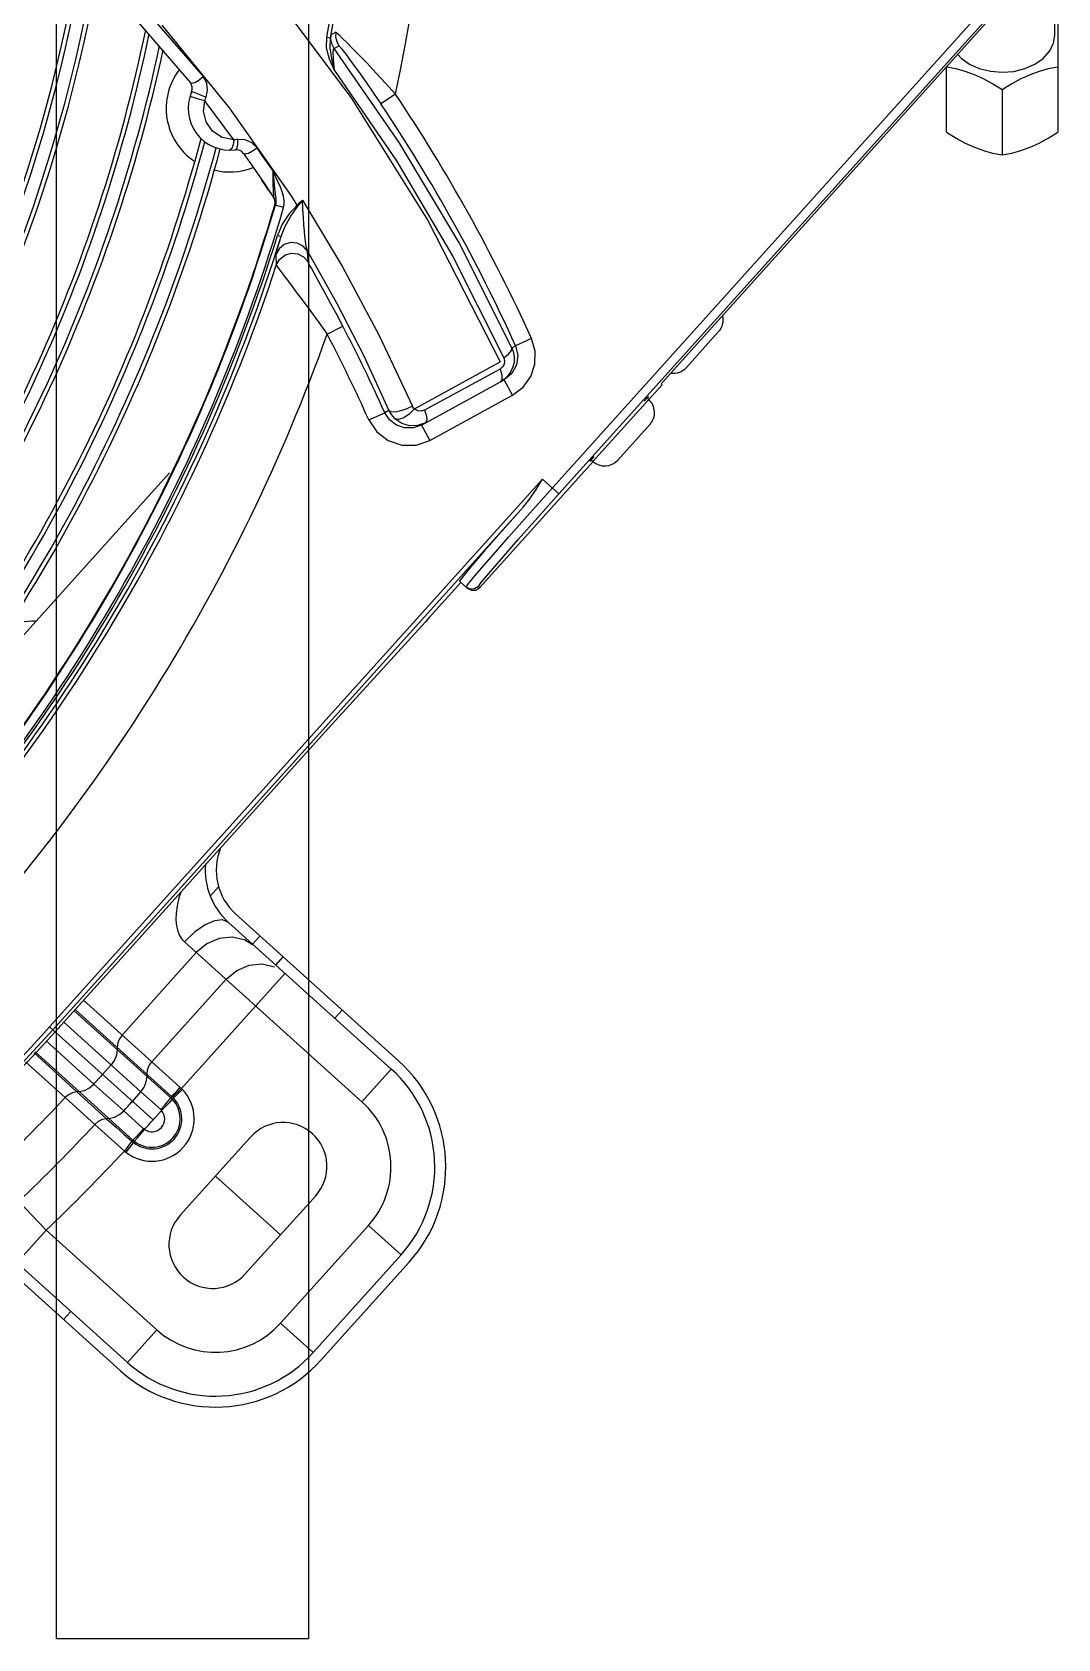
# Model space of a CAD drawing. Header units: metres. Extents: x -367 to 374, y -238 to 224.
# Drawn here: x 351.8182 to 351.9353, y 176.4945 to 176.6777 of the extents above; entities that cross this region are included whole.
import ezdxf
from ezdxf.enums import TextEntityAlignment as Align

# ---------------------------------------------------------------- set-up
doc = ezdxf.new("R2010")
doc.units = ezdxf.units.M
for name, color, linetype in [('ELE-ALIMENTADORES', 160, 'Continuous'), ('LA_BAU_BASES GERAIS_R00$0$ARQ-XREF-ATT', 8, 'Continuous'), ('LA_BAU_BASES GERAIS_R00$0$BASE', 253, 'Continuous'), ('LA_BAU_BASES GERAIS_R00$0$dutos', 31, 'Continuous')]:
    doc.layers.add(name, color=color, linetype=linetype)
doc.styles.add('LA_BAU_BASES GERAIS_R00$0$R60-125-RS', font='romans.shx', dxfattribs={"height": 0.19})
doc.styles.add('LA_BAU_BASES GERAIS_R00$0$R80-100-RS', font='romans.shx', dxfattribs={"height": 0.203})

# ---------------------------------------------------------------- blocks, each defined once
blk = doc.blocks.new('LA_BAU_BASES GERAIS_R00$0$A$C2E3D5B4E')
at = {"layer": 'LA_BAU_BASES GERAIS_R00$0$dutos', "color": 251}
for p, q in [((-14.92897162105419, -1.455469513867399), (-14.92897162105419, -0.8957732504447335)), ((-14.90022456860606, -0.8957732504447335), (-14.90022456860606, -1.455469513867399)), ((-14.8724027134831, -1.324226520787931), (-14.82154833855338, -1.267747015560133)), ((-14.92142150292057, -1.26911033618461), (-14.91370987476967, -1.278024738081228)), ((-14.92014910013222, -1.268200362696632), (-14.91224287336172, -1.277320389763815)), ((-14.82080532126156, -1.268416072773732), (-14.8716603135349, -1.324896263630478)), ((-14.82059365534133, -1.268606657622229), (-14.85998651333875, -1.312356858709506)), ((-14.81509224017964, -1.272585399597745), (-14.81509224017964, -1.268529050368386)), ((-14.91695778853955, -1.271442152955103), (-14.90926951942447, -1.280866249643339)), ((-14.81474223723217, -1.271053670225854), (-14.81474223723217, -1.283663150901418)), ((-14.89814325802581, -1.272838719046092), (-14.89772820300959, -1.272916962038551)), ((-14.89711513571046, -1.272252963053404), (-14.89764463738811, -1.272570094096125)), ((-14.89728921652431, -1.274122513294685), (-14.8967586865565, -1.273803732052045)), ((-14.88987534422768, -1.284821132427794), (-14.89728774220748, -1.274124486435255)), ((-14.89726435942157, -1.276620091683697), (-14.89782742843045, -1.275321427466849)), ((-14.89726219010754, -1.27662117447079), (-14.89755814598311, -1.275303486033124)), ((-14.82744234417942, -1.283663150901418), (-14.82744234417942, -1.276212897155972)), ((-14.82109229070602, -1.278830865649695), (-14.82109229070602, -1.286255549376335)), ((-14.91363143877788, -1.279643757634119), (-14.91377607510685, -1.279608826630181)), ((-14.91247785599489, -1.279432280529079), (-14.9119220593966, -1.279680651696879)), ((-14.89030779449513, -1.279325861392579), (-14.89196753617171, -1.280439430085323)), ((-14.90926951942447, -1.280866249643339), (-14.90205847790094, -1.291163456023867)), ((-14.90900743734392, -1.285543960450639), (-14.90923158259648, -1.285700344809527)), ((-14.90764904001435, -1.286073831081637), (-14.90647010955081, -1.287764795428927)), ((-14.90647010955081, -1.287764795428927), (-14.90530607121354, -1.28947877626041)), ((-14.90529501748824, -1.28949548866575), (-14.90554796754896, -1.289118863845658)), ((-14.90530607121354, -1.28947877626041), (-14.9041572973274, -1.291215636471577)), ((-14.90478458103917, -1.290261512172663), (-14.90529501748824, -1.28949548866575)), ((-14.90478466447485, -1.290261567238019), (-14.90420067808464, -1.291149206056332)), ((-14.90407977556333, -1.291409720755553), (-14.90420067684499, -1.291149205245972)), ((-14.90418443273029, -1.291137244398385), (-14.90415726444417, -1.29121561720666)), ((-14.90403652421446, -1.29147607805379), (-14.90415732938754, -1.291215588040075)), ((-14.9040783876444, -1.291977977233444), (-14.90403533945801, -1.29204423512391)), ((-14.90307060331907, -1.292244587460743), (-14.90400807204105, -1.291969383580806)), ((-14.90396330142539, -1.291747856311929), (-14.9040076595943, -1.291967944636497)), ((-14.8866285742738, -1.293717666883538), (-14.87835455272852, -1.309859926688375)), ((-14.90377103056335, -1.295442322710812), (-14.90336774826073, -1.29556782658409)), ((-14.90376651556562, -1.296901589916786), (-14.90336775287005, -1.295567841398849)), ((-14.90396603421414, -1.297619748516524), (-14.90390708886707, -1.298831032881651)), ((-14.90028358980271, -1.298444301218922), (-14.90034490937933, -1.297211707048234)), ((-14.88376034835892, -1.297847481742508), (-14.87794689730708, -1.309377194133674)), ((-14.89809768825944, -1.306705813552696), (-14.89632670290075, -1.305777168312204)), ((-14.89217067830032, -1.306846989864141), (-14.8883800939816, -1.314893247080988)), ((-14.8770273157993, -1.308245758577584), (-14.87660833914651, -1.308016405966271)), ((-14.87660833914651, -1.308016405966271), (-14.87634294765121, -1.309104029796515)), ((-14.87478795237575, -1.307187818040518), (-14.8766080538453, -1.308016276511523)), ((-14.85712138513372, -1.310494372444452), (-14.85344114635564, -1.306407053201553)), ((-14.89393320274121, -1.30917067571653), (-14.89105298974209, -1.31538633372719)), ((-14.88815612993403, -1.31521357610535), (-14.87835455272852, -1.309859926688375)), ((-14.87894165436592, -1.310981081468242), (-14.88699203685383, -1.31537087928308)), ((-14.87837966888446, -1.310674595246098), (-14.87894165436592, -1.310981081468242)), ((-14.87785226983397, -1.31180528194335), (-14.8783199790073, -1.312120929717537)), ((-14.87703617044372, -1.311181693497645), (-14.87790195199614, -1.31189265009715)), ((-14.88735940558217, -1.317057253978135), (-14.87790198786251, -1.311892669682209)), ((-14.88640040153768, -1.318812354788577), (-14.87694354153109, -1.313648075054232)), ((-14.87816008220807, -1.311844565146828), (-14.87832001312563, -1.312120947839219)), ((-14.87694338250321, -1.313647988210221), (-14.8779019519593, -1.311892650076231)), ((-14.85987365910933, -1.312458473112827), (-14.86140249687423, -1.314156419467224)), ((-14.85987365910933, -1.312458473112827), (-14.85998651333875, -1.312356858709506)), ((-14.89105305139174, -1.315386382446093), (-14.89153648204137, -1.31564957764175)), ((-14.86777741201831, -1.321200038670838), (-14.86142061772853, -1.314140103376019)), ((-14.86194156246938, -1.314315091050673), (-14.86156838116403, -1.313921789176391)), ((-14.86161201137247, -1.313967771766045), (-14.86142061772853, -1.314140103376019)), ((-14.86156838116403, -1.313921789176391), (-14.86142861515827, -1.313791522052895)), ((-14.89336193327745, -1.316466019665938), (-14.89153648756837, -1.315649580097386)), ((-14.89099075875265, -1.316471935525158), (-14.89153648204137, -1.31564957764175)), ((-14.88735940553624, -1.317057254127292), (-14.88829233290653, -1.317381492348147)), ((-14.88735914533254, -1.317057111857764), (-14.88640057587463, -1.318812449993572)), ((-14.86127261745287, -1.316964710691252), (-14.86495280796044, -1.321051976323076)), ((-14.88829233290653, -1.317381492348147), (-14.88927729618854, -1.317385842160263)), ((-14.86800503089853, -1.321070412659253), (-14.86765289657615, -1.320658170274953)), ((-14.9161062980379, -1.322523461207027), (-14.94659126597662, -1.356380448110656)), ((-14.86775928940915, -1.321216352810268), (-14.88070306281861, -1.335591869549432)), ((-14.86811997757468, -1.321223032882415), (-14.86800503089853, -1.321070412659253)), ((-14.86798021156892, -1.321092765756191), (-14.86811997757468, -1.321223032882415)), ((-14.86794166690561, -1.321052142906126), (-14.86798021156892, -1.321092765756191)), ((-14.86796866233408, -1.321027836112705), (-14.86777741201831, -1.321200038670838)), ((-14.92976477046159, -1.385678876065583), (-14.87352386938301, -1.323217027482031)), ((-14.87352386938301, -1.323217027482031), (-14.87165967555984, -1.324895555091359)), ((-14.87570015082838, -1.32638116365132), (-14.92939325151156, -1.38601339323094)), ((-14.88645664870683, -1.338992895771923), (-14.88285850122884, -1.334996748151468)), ((-14.88211546334696, -1.335665782463991), (-14.88300119048336, -1.33486827016867)), ((-14.88270570385339, -1.334438217970899), (-14.8830011864884, -1.334868273763902)), ((-14.88225815286887, -1.335537304241996), (-14.88196322156, -1.335115236437275)), ((-14.88180708471509, -1.33577005790147), (-14.88225815260193, -1.335537304481193)), ((-14.88084597074567, -1.335463194673764), (-14.88070306281861, -1.335591869549432)), ((-14.88211546334696, -1.335665782463991), (-14.88165237962085, -1.335901181437009)), ((-14.88645664870683, -1.338992895771923), (-14.88690471249674, -1.339487546668067)), ((-14.88690471249674, -1.339487546668067), (-14.89795400151388, -1.351608455610119)), ((-14.92914018918464, -1.386241251573381), (-14.8984020653038, -1.352103106508991)), ((-14.8984020653038, -1.352103106508991), (-14.89795400151388, -1.351608455610119)), ((-14.9114414382434, -1.370791642916345), (-14.91048697816768, -1.369731607609253)), ((-14.90936494650123, -1.373769968683234), (-14.89078616943289, -1.390498374693095)), ((-14.88994974915522, -1.389569435816782), (-14.90852852538137, -1.372841030565439)), ((-14.90663984096818, -1.37631176531039), (-14.90752201988334, -1.375758649803799)), ((-14.90576811449591, -1.375326515688073), (-14.9066045347995, -1.376255454543468)), ((-14.91303091865211, -1.377197332823641), (-14.9215099775106, -1.386614281706613)), ((-14.89413185062313, -1.3942141301265), (-14.91437972031918, -1.375982866363927)), ((-14.90396838292054, -1.378629056355464), (-14.90313196261968, -1.377700117500979)), ((-14.90291442023727, -1.379578048617702), (-14.914740672486, -1.392712432369706)), ((-14.91810677836293, -1.389678535981773), (-14.9096277195049, -1.380261587097891)), ((-14.92590966626631, -1.382653392391774), (-14.91810677836293, -1.389678535981773)), ((-14.92697782007599, -1.383839697380324), (-14.91593284880264, -1.393783527459789)), ((-14.91581642903702, -1.39364334865121), (-14.92685591308555, -1.383704305949038)), ((-14.89639672647991, -1.383764551361025), (-14.89723314678076, -1.384693490214602)), ((-14.92976477046159, -1.385678876065583), (-14.91796998566315, -1.396298947999355)), ((-14.91934744627088, -1.393088137996244), (-14.92816062859993, -1.385153339327815)), ((-14.92667729884579, -1.393090206657405), (-14.93153007084356, -1.388661107038104)), ((-14.93141270195247, -1.388542266109368), (-14.92639920188958, -1.39306326272407)), ((-14.92471997519397, -1.392204072913671), (-14.93016755217423, -1.387281499710014)), ((-14.922061688138, -1.38802045321944), (-14.92206088940111, -1.388266151757932)), ((-14.9325383975779, -1.38968208016621), (-14.92800677156902, -1.393754490083381)), ((-14.92275064541582, -1.390023883721994), (-14.9237305174579, -1.391112141874771)), ((-14.91810657632686, -1.389678311596697), (-14.91489519959759, -1.392569961317975)), ((-14.89413185062313, -1.3942141301265), (-14.89078616941697, -1.390498374706738)), ((-14.92131666765817, -1.395268213611132), (-14.92471998661358, -1.39220408619866)), ((-14.91865768991784, -1.391330406335953), (-14.91865848865518, -1.391084707797461)), ((-14.92460294809734, -1.396819468252659), (-14.9280068020762, -1.39375453364363)), ((-14.92639917143515, -1.393063114600125), (-14.92667697062188, -1.393090049508544)), ((-14.92327323991685, -1.396154425493194), (-14.92667697062188, -1.393090049508544)), ((-14.9229957436678, -1.396127519921436), (-14.92639917143515, -1.393063114600125)), ((-14.92032731831296, -1.394176396149021), (-14.91934744627088, -1.393088137996244)), ((-14.91709317448749, -1.395117615342031), (-14.91934724540533, -1.393087914915384)), ((-14.91593284880264, -1.393783527459789), (-14.91581642903702, -1.39364334865121)), ((-14.91581671656968, -1.393643668193079), (-14.91573581218518, -1.393718174302819)), ((-14.91462349941366, -1.392831488403033), (-14.91577359219309, -1.393938385986701)), ((-14.91573581248213, -1.393718174286448), (-14.91474067233412, -1.392712432518863)), ((-14.91573581218518, -1.393718174302819), (-14.91564225661114, -1.393812122736279)), ((-14.91489519959759, -1.392569961317975), (-14.914740672486, -1.392712432369706)), ((-14.914624005517, -1.392830793758264), (-14.914740672486, -1.392712432369706)), ((-14.91904813036626, -1.397299208780794), (-14.92131661383792, -1.395268282927361)), ((-14.91699786752451, -1.395219339906077), (-14.91796998131622, -1.396298962417575)), ((-14.92123671764193, -1.399854564043096), (-14.92460296508079, -1.396819524895079)), ((-14.9229957436678, -1.396127519921436), (-14.92327323991685, -1.396154425493194)), ((-14.92025964951426, -1.398587802597547), (-14.92299570526438, -1.39612716770597)), ((-14.92010124338776, -1.39871972474856), (-14.92108768698517, -1.399974660670239)), ((-14.91989959763077, -1.398214460956012), (-14.92038715630679, -1.398719189791962)), ((-14.90684318721014, -1.398243697957412), (-14.91487282210437, -1.407161510962112)), ((-14.92123669186776, -1.3998545365327), (-14.92108163009107, -1.399979119669013)), ((-14.90342649382137, -1.409393966872528), (-14.91085800465726, -1.402702604460217)), ((-14.90744131126985, -1.413852873374424), (-14.89941167637335, -1.404935060369723)), ((-14.94181062961752, -1.406791782223706), (-14.92173372058187, -1.424869112316344)), ((-14.92089730028283, -1.42394017345822), (-14.94097422460936, -1.405862829596742)), ((-14.93329177833357, -1.405608076189935), (-14.93015379626877, -1.408877366528657)), ((-14.93015379636063, -1.408877366645982), (-14.93349947756678, -1.412593122063015)), ((-14.9301537963629, -1.408877366644163), (-14.91755161906303, -1.420224418052101)), ((-14.90342874581665, -1.419484269627617), (-14.89339170219819, -1.408337003372878)), ((-14.88967594678115, -1.411682684579034), (-14.89339170219819, -1.408337003372878)), ((-14.88967594678343, -1.411682684581763), (-14.89971299039007, -1.422829950823768)), ((-14.88874700692213, -1.412519103764396), (-14.89878405455602, -1.423666374481115)), ((-14.92734427763526, -1.418135288976998), (-14.92818069793657, -1.419064227831484)), ((-14.90342874581665, -1.419484269627617), (-14.89971299039917, -1.422829950833773)), ((-14.92089730026919, -1.423940173469134), (-14.91755161906303, -1.420224418052101)), ((-14.90022456860606, -1.455469513867399), (-14.92897162105419, -1.455469513867399))]:
    blk.add_line(p, q, dxfattribs=at)
for points in [[(-14.9043015955076, -1.267822088530636), (-14.89536036668005, -1.279756234470995), (-14.8866285742738, -1.293717666883538)], [(-14.89782742843045, -1.275321427466849), (-14.89816672352708, -1.274076450686778), (-14.89814565825691, -1.272838126639442)], [(-14.89755814598311, -1.275303486033124), (-14.89776268723472, -1.2740372314517), (-14.89772820389499, -1.272916964603326)], [(-14.89772820203689, -1.272916956879897), (-14.89768770119599, -1.272731574796751), (-14.89765969325981, -1.272614636758306), (-14.89764465433473, -1.272570090929264)], [(-14.89728921652431, -1.274122513294685), (-14.89754766159103, -1.27364845144956), (-14.89767028173219, -1.273118403339765), (-14.89764463738811, -1.272570094096125)], [(-14.89711513571046, -1.272252963053404), (-14.89714096230591, -1.272792697762895), (-14.89702007981077, -1.273322816444022), (-14.8967586865565, -1.273803732052045)], [(-14.89711515449699, -1.272252959598234), (-14.89699813492098, -1.272348996097833), (-14.89675441603913, -1.272575196505102), (-14.89637986917569, -1.272934386235363), (-14.89587387249549, -1.273433232022114)], [(-14.82616818571978, -1.274797800826207), (-14.82578284953661, -1.275231071341921), (-14.82484384230429, -1.275896466343227), (-14.8237120766612, -1.276402279656111), (-14.82244392017992, -1.276719011165085), (-14.82110766153528, -1.27682804847035), (-14.81977200169376, -1.276724071808246), (-14.81850402063947, -1.276413013538047), (-14.81736716061232, -1.275911345929387), (-14.81641809393477, -1.275245508262458), (-14.81569489300045, -1.274438589868339), (-14.81524481455199, -1.273536085102648), (-14.81509224017964, -1.272585399597745)], [(-14.89726219182785, -1.276621159373178), (-14.89730789956548, -1.276162202551575), (-14.89734512785844, -1.275743683471489), (-14.89737398672833, -1.275364658217484), (-14.89739411404344, -1.275028394815024), (-14.89740512035405, -1.274738325467013), (-14.89740659546442, -1.274496675293165), (-14.89739811048594, -1.274309335215264), (-14.89738022233814, -1.274182814569656), (-14.89735456986818, -1.274115193538535), (-14.89732313681452, -1.274098906958613), (-14.89728781758367, -1.274124542060861)], [(-14.89675867354072, -1.273803722452328), (-14.89668167404898, -1.273886598902834), (-14.89652514834916, -1.274077347393074), (-14.89628284873061, -1.274385884386618), (-14.89594968519805, -1.274821397481617)], [(-14.89594968519805, -1.274821397481617), (-14.89552094117744, -1.275393288483144), (-14.89498733981191, -1.276118393426884), (-14.89434783157731, -1.277003857707939), (-14.89361446786006, -1.278039490400886), (-14.89281150467377, -1.279197326517249), (-14.89196838344105, -1.280439994877895)], [(-14.89587387249549, -1.273433232022114), (-14.89523421421472, -1.274075633706786), (-14.89445930684406, -1.274867552857984), (-14.89355551213748, -1.275808728483469), (-14.89254022800606, -1.276885274680069), (-14.89144547512797, -1.278069885584671), (-14.89030779185487, -1.279325865380713)], [(-14.89726435942157, -1.276620091683697), (-14.89021302281117, -1.286918657069407), (-14.88376034835892, -1.297847481742508)], [(-14.82109229070602, -1.278830865649695), (-14.82218532041634, -1.278154464465558), (-14.82323139100436, -1.277588187238223), (-14.82426752663287, -1.277117818425438), (-14.82530317960982, -1.276742376748814), (-14.82634946686358, -1.276454485649708), (-14.82744234417942, -1.276238467175688)], [(-14.81474223723217, -1.276238467175688), (-14.81583526694294, -1.276454521012681), (-14.8168813375305, -1.276742356844522), (-14.81791747315947, -1.277117989229453), (-14.81895312613597, -1.277588154667399), (-14.81999941339018, -1.278154553534193), (-14.82109229070602, -1.278830865649695)], [(-14.91370986447237, -1.278024725754847), (-14.91350563018386, -1.278071724265544), (-14.91314122597123, -1.277947564369867), (-14.91269088715853, -1.277679008960774), (-14.9122378528541, -1.277315212640758)], [(-14.91192651253323, -1.279685484589834), (-14.91173784497551, -1.278890837199185), (-14.91184023054257, -1.278074096575153), (-14.91224287336172, -1.277320389763815)], [(-14.91207274291855, -1.280094958954294), (-14.91267071941093, -1.279917927139365), (-14.91323201977411, -1.279755461655157), (-14.91363143877788, -1.279643757634119)], [(-14.91357317885013, -1.279050587841709), (-14.91341276582534, -1.279074495778957), (-14.91300684989255, -1.279216784919925), (-14.91247785599489, -1.279432280529079)], [(-14.9111835683866, -1.283538126237261), (-14.91191299679349, -1.28249351209314), (-14.91221236279034, -1.281279674468067), (-14.91207733345345, -1.280094020815056)], [(-14.91207714125903, -1.280099900510947), (-14.91203263645502, -1.279959711561503), (-14.91198238099469, -1.279821677295047), (-14.91192651253323, -1.279685484589834)], [(-14.90875660300708, -1.284531159854566), (-14.909847565782, -1.283040796246212), (-14.91095447923544, -1.281563667693888), (-14.91207714125903, -1.280099900510947)], [(-14.9087577539849, -1.284526009135959), (-14.91008420841308, -1.284264690888165), (-14.9111835683866, -1.283538126237261)], [(-14.82744234417942, -1.283663150901418), (-14.82634946689586, -1.284339463001459), (-14.8253031796603, -1.284905861860977), (-14.82426752668835, -1.285376027300742), (-14.82323139105483, -1.285751659692949), (-14.82218532044863, -1.286039495533885), (-14.82109229070602, -1.286255549376335)], [(-14.82109229070602, -1.286255549376335), (-14.81999941342247, -1.2860395309105), (-14.81895312618417, -1.28575163981867), (-14.81791747321449, -1.285376198151141), (-14.81688133757871, -1.284905829339266), (-14.81583526697295, -1.284339552106474), (-14.81474223723217, -1.283663150901418)], [(-14.90875924140755, -1.284526076690497), (-14.9088366570877, -1.285117669536419), (-14.90900743734392, -1.285543960450639)], [(-14.90829693401838, -1.284498068579239), (-14.90845234217795, -1.284514608545294), (-14.90860539618006, -1.284526064294994), (-14.90875660300708, -1.284531159854566)], [(-14.90859694653682, -1.285659398648647), (-14.90841565388109, -1.285503528748166), (-14.90830117673977, -1.285089905204302), (-14.90829380552532, -1.284494003750012)], [(-14.90610865960753, -1.285454264014959), (-14.90669297003114, -1.284880042379598), (-14.90747208536777, -1.284538218774912), (-14.90829693401838, -1.284498068579239)], [(-14.90764904715843, -1.286073844639475), (-14.90744996293733, -1.286139120277483), (-14.90708593774252, -1.286048021756585), (-14.90660392678456, -1.285804716905375), (-14.90610576526296, -1.285450210428905)], [(-14.90431574770628, -1.288038631914503), (-14.9049083170421, -1.287173167682056), (-14.90550596607181, -1.286311704495972), (-14.90610865960753, -1.285454264014959)], [(-14.87702731570926, -1.308245758536657), (-14.88310115263948, -1.296216145116603), (-14.88987534422768, -1.284821132427794)], [(-14.90344208140459, -1.289924429166319), (-14.90369580429251, -1.289347874798921), (-14.90398838587816, -1.288723560944788), (-14.90431574770628, -1.288038631914503)], [(-14.90431357134048, -1.288035157447382), (-14.90431361879018, -1.288674614393756), (-14.90430572315472, -1.289244366539322), (-14.90429252748118, -1.289738711553298), (-14.90427566115204, -1.290155578960082), (-14.90425614537708, -1.290498445616038), (-14.90423433462911, -1.290775114253563), (-14.90421034392512, -1.290988808979534), (-14.90418443273029, -1.291137244398385)], [(-14.90431356855743, -1.288035158208629), (-14.90425721163137, -1.288645219849684), (-14.9042021844848, -1.289174668716157), (-14.90415020507498, -1.289636314994539)], [(-14.90415020507498, -1.289636314994539), (-14.90410196603034, -1.29004165019586), (-14.90401845639371, -1.29071912351418)], [(-14.9040783876444, -1.291977977233444), (-14.9040378774007, -1.291693743519033), (-14.90407977556333, -1.291409720755553)], [(-14.90403533945801, -1.29204423512391), (-14.90399473006073, -1.29176005465041), (-14.90403652421446, -1.29147607805379)], [(-14.90401845639371, -1.29071912351418), (-14.90398496866828, -1.291007520716164), (-14.90396048744606, -1.291270829306711), (-14.90395053520706, -1.291515764264375), (-14.90396330142539, -1.291747856311929)], [(-14.90307161554392, -1.292246850224444), (-14.90299990371614, -1.29186703217664), (-14.90300235191671, -1.291437356792528), (-14.90308309878174, -1.290966903606829), (-14.90323416218371, -1.290462516944615), (-14.90344208140459, -1.289924429166319)], [(-14.90153544692521, -1.291968938674188), (-14.90169996814575, -1.291693036281401), (-14.90187438349722, -1.291424407382408), (-14.90205847790094, -1.291163456023867)], [(-14.90090189184457, -1.29143164277383), (-14.90111862758022, -1.291602698530994), (-14.90132950541056, -1.291781046513904), (-14.90153429946395, -1.291966397467775)], [(-14.90144410191124, -1.29208667327083), (-14.90126899000779, -1.291867183968577), (-14.90108750836907, -1.291647996982363), (-14.90090185611416, -1.291431653289408)], [(-14.90090185618283, -1.291431653269399), (-14.89634991250887, -1.299021531841106), (-14.89217067830032, -1.306846989864141)], [(-14.90034514177796, -1.29721185299212), (-14.90040382206189, -1.297052702307781), (-14.90046296794526, -1.296801344497624), (-14.90052183062971, -1.296464746221943), (-14.90058047092089, -1.296043701642418), (-14.90063903337659, -1.295534093444701), (-14.9006972324346, -1.294930982181256), (-14.90075519154016, -1.294218276239633), (-14.90081128373185, -1.29338974940282), (-14.90086198368181, -1.292455234039778), (-14.90090185618283, -1.291431653269399)], [(-14.90403533933159, -1.292044235155743), (-14.9040313214141, -1.29203668020881), (-14.90402189088627, -1.292010570492209), (-14.90400766338053, -1.291967991473655)], [(-14.90153544692521, -1.291968938674188), (-14.90248780301908, -1.29301122149144), (-14.90322121469853, -1.294142451724554), (-14.90377131788182, -1.295443504166258)], [(-14.90336775445712, -1.295567846891288), (-14.90289050707361, -1.294367100929492), (-14.90225533672628, -1.293227065256985), (-14.90144410191124, -1.29208667327083)], [(-14.90144581848017, -1.292088858427348), (-14.90147328669855, -1.292048913515544), (-14.90150281473825, -1.292008026666451), (-14.90153427237192, -1.291966371864589)], [(-14.90396653242124, -1.29762043335694), (-14.90394607580311, -1.297526584829654), (-14.90388078572141, -1.297291861405654), (-14.90376651556562, -1.296901589916786)], [(-14.90034490937933, -1.297211707048234), (-14.9008526423695, -1.296643662508984), (-14.90153280874301, -1.29630762439109), (-14.90228772429964, -1.296248783345334), (-14.90301039137648, -1.296474586496231), (-14.9035982418477, -1.296953789208317), (-14.90396603421414, -1.297619748516524)], [(-14.90390736864128, -1.298831077630609), (-14.90381311381998, -1.298971599876211), (-14.90360766428421, -1.299256267125827), (-14.90328653744518, -1.299686564880801), (-14.902296219665, -1.301001877348142)], [(-14.90390708886707, -1.298831032881651), (-14.90353708664179, -1.298169742513608), (-14.90294777339068, -1.297693997334761), (-14.90222337205569, -1.297471074261637), (-14.90146707019449, -1.297533588806516), (-14.9007879257997, -1.297873567908653), (-14.90028358980271, -1.298444301218922)], [(-14.90034508775489, -1.29721181308895), (-14.89703355761367, -1.30311032848266), (-14.89393320274121, -1.30917067571653)], [(-14.89962684644661, -1.299678138955358), (-14.89990362506887, -1.299173807072918), (-14.90010122930107, -1.29880824295077), (-14.90022588516422, -1.298569107277842), (-14.90028395187846, -1.298444513695074)], [(-14.89632668903414, -1.305777161039885), (-14.89701889154503, -1.304467223641666), (-14.89768149606789, -1.303230978328145), (-14.89828956146175, -1.30211033625045), (-14.89882232077889, -1.301137710157207), (-14.89962684644661, -1.299678138955358)], [(-14.902296219665, -1.301001877348142), (-14.90162795038987, -1.301891115576552), (-14.9008525771319, -1.302930525970339), (-14.89998650087318, -1.304102146128287), (-14.89905780616209, -1.305374030246355), (-14.89809769243857, -1.306705815571775)], [(-14.87694354153109, -1.313648075054232), (-14.87575163661904, -1.312741909338627), (-14.8748845353316, -1.311529679412786), (-14.87441356778118, -1.310117839937163), (-14.87437922702884, -1.308627894426252), (-14.87478877552257, -1.307186130444904)], [(-14.87794689730708, -1.309377194133674), (-14.87785537130458, -1.309757324976715), (-14.87790500365463, -1.310107508848603), (-14.87808342735843, -1.31043023011415), (-14.87837966888446, -1.310674595246098)], [(-14.87794685050858, -1.309378389227902), (-14.87739865458843, -1.308966837548439), (-14.87707306514631, -1.308569349448305), (-14.87702732362141, -1.308245743266241)], [(-14.8770273157993, -1.308245758577584), (-14.87684230466994, -1.308777421997263), (-14.87676033836669, -1.309332199362586), (-14.87678325395655, -1.309891199771016), (-14.8769098131479, -1.310435923786542), (-14.87713564110163, -1.310947887188092), (-14.87745318031057, -1.311409564404755), (-14.87785226983397, -1.31180528194335)], [(-14.87634294765121, -1.309104029796515), (-14.87649318285776, -1.310208257579404), (-14.87703617044372, -1.311181693497645)], [(-14.87837962542562, -1.310675529451771), (-14.87818345311689, -1.311334907234311), (-14.87816008220807, -1.311844565146828)], [(-14.8883800939816, -1.314893247080988), (-14.88903176750182, -1.315218819921654), (-14.88968992606897, -1.315451086956898), (-14.89030745635091, -1.315573104449584), (-14.89079368469811, -1.315555355202093), (-14.89105306538977, -1.315386367220242)], [(-14.89105305139174, -1.315386382446093), (-14.89087101035784, -1.315732760979415), (-14.89064528016206, -1.316052822043901), (-14.8903795012975, -1.31634105483198)], [(-14.88815578410549, -1.31521375143592), (-14.88874508629578, -1.315809657411307), (-14.88937680472782, -1.316241973353215), (-14.88996495469382, -1.316441358531563), (-14.89037957021992, -1.316340990263313)], [(-14.88815582437883, -1.315213717429913), (-14.88824497208498, -1.315116152730923), (-14.88831966336011, -1.315009269473819), (-14.88838008926905, -1.314893249334716)], [(-14.88699203685383, -1.31537087928308), (-14.88739635349566, -1.315489350803261), (-14.88779844647433, -1.315434570499463), (-14.88815612993403, -1.31521357610535)], [(-14.88699181909033, -1.315370966623675), (-14.88678459096991, -1.316028309206274), (-14.88674596166175, -1.316531700555686), (-14.88688854154134, -1.316800121199492)], [(-14.86142861515827, -1.313791522052895), (-14.8615435618367, -1.313944142276057), (-14.86158143609237, -1.313988481529748)], [(-14.89336185511138, -1.316466189669597), (-14.89244982137461, -1.31783931457511), (-14.89114859233086, -1.318837133789827), (-14.88959735227854, -1.319359934303691), (-14.88795770882462, -1.319353307432436), (-14.88640040153768, -1.318812354788577)], [(-14.88927729618854, -1.317385842160263), (-14.89020970409729, -1.317071540337281), (-14.89099075875265, -1.316471935525158)], [(-14.88688854427164, -1.316800122360917), (-14.88780390372813, -1.317120560679257), (-14.88872318424637, -1.317137898437693), (-14.88960262001092, -1.316875367209548), (-14.8903795012975, -1.31634105483198)], [(-14.88196322156, -1.335115236437275), (-14.88100482283699, -1.333962772944403), (-14.87944827206047, -1.3321584302509), (-14.87739912855113, -1.32982458127816), (-14.87499624704242, -1.327119397141985), (-14.87240271532983, -1.324226519125375)], [(-14.87570006158285, -1.326381063232191), (-14.87497853127888, -1.325466270852928), (-14.87426459178414, -1.324403864138446), (-14.87352386938301, -1.323217027482031)], [(-14.87570015082838, -1.32638116365132), (-14.87812102826592, -1.329108748705664), (-14.880179728641, -1.331457271656006), (-14.88174252058161, -1.333273944599284), (-14.88270570385339, -1.334438217970899)], [(-14.88084597074567, -1.335463194673764), (-14.88057226135425, -1.335064426398901), (-14.8796792895505, -1.333984672940176), (-14.87823092898498, -1.332300656121049), (-14.87632437527736, -1.330125279285028), (-14.87408480883141, -1.327601456959826), (-14.8716603135349, -1.324896263630478)], [(-14.88084597846228, -1.335463187727953), (-14.88129205667747, -1.335748934357696), (-14.88180708471509, -1.33577005790147)], [(-14.88165237962085, -1.335901181437009), (-14.88113923761557, -1.335874379431232), (-14.88070306281861, -1.335591869549432)], [(-14.9148118665953, -1.370328037188926), (-14.91501657580557, -1.37095999312595), (-14.91523248582052, -1.371878011639353), (-14.9153491382167, -1.372723055681206), (-14.91537056321249, -1.373490889282664), (-14.91530261060279, -1.374176704948411), (-14.91515364914903, -1.374769732992434), (-14.91494001271712, -1.375264515885362), (-14.91467744257989, -1.375664491249779), (-14.91437972031918, -1.375982866363927)], [(-14.90936493990921, -1.373769974617687), (-14.91004130974216, -1.373487768830898), (-14.91094436920366, -1.37358466239283), (-14.91203545571034, -1.374052280867261), (-14.91322266967791, -1.374873947471031), (-14.91437971740061, -1.375982868990548)], [(-14.90752201988334, -1.375758649803799), (-14.90893602386541, -1.375441148096513), (-14.91042121875807, -1.375592368504556), (-14.9118322233403, -1.37619750852781), (-14.91303091864529, -1.377197332830008)], [(-14.9096277195049, -1.380261587097891), (-14.90842902420218, -1.379261762794783), (-14.90701801961995, -1.378656622775168), (-14.90553282472729, -1.378505402364397)], [(-14.90553282472729, -1.378505402364397), (-14.90411882074477, -1.378822904071683), (-14.90409807753713, -1.378835909811357)], [(-14.92150992729648, -1.38661422595186), (-14.92181062021336, -1.387040648974732), (-14.92199868545322, -1.387520232147551), (-14.92206168782059, -1.388020453505021)], [(-14.92206088908597, -1.388266152045333), (-14.92213984717773, -1.388892113345435), (-14.922375226638, -1.389491725186133), (-14.92275059011445, -1.390023822315641)], [(-14.91865848868247, -1.391084707771995), (-14.91859535644926, -1.390583979735027), (-14.91840710516999, -1.390104317688099), (-14.91810672815609, -1.389678480219743)], [(-14.92639919954809, -1.393063124067055), (-14.925784998974, -1.392922867636742), (-14.92521231180172, -1.392629893596393), (-14.92471998661358, -1.39220408619866)], [(-14.91934739097587, -1.393088076583524), (-14.9189717178233, -1.392555405603787), (-14.91873652763343, -1.391955898038475), (-14.91865768994785, -1.391330406315944)], [(-14.92667730757239, -1.393090065068179), (-14.92716192878333, -1.393198214503798), (-14.92761497557012, -1.393424639781813), (-14.9280068020762, -1.39375453364363)], [(-14.91709393426891, -1.395116805376972), (-14.91666351611275, -1.394633686512577), (-14.91626753302262, -1.394178978650132), (-14.91593284866894, -1.393783527582571)], [(-14.91577374827011, -1.393938536149733), (-14.91611738181746, -1.39432897852538), (-14.9165345609058, -1.394765446896315), (-14.91699908786222, -1.395216951582086)], [(-14.91593304154867, -1.393783735648583), (-14.91587804475284, -1.39383456657805), (-14.91582496662386, -1.39388621304596), (-14.91577368795424, -1.3939384782704)], [(-14.91581643076688, -1.393643347094155), (-14.91554871641529, -1.393327024513098), (-14.91523192086697, -1.392963246800434), (-14.91488756253511, -1.392576724637081)], [(-14.9229957111088, -1.396127510792837), (-14.9223814527677, -1.395987259602123), (-14.92180884286881, -1.395694214707589), (-14.92131666765817, -1.395268213611132)], [(-14.91709317448749, -1.395117615342031), (-14.91705741050191, -1.39515081162034), (-14.91702543900692, -1.395184114527808), (-14.91699712294394, -1.395218474490036)], [(-14.92327347668061, -1.396154453829411), (-14.92375773582262, -1.396262940883105), (-14.92421089915615, -1.396489589258351), (-14.92460294809734, -1.396819468252659)], [(-14.92327323995369, -1.396154807109895), (-14.92212730110805, -1.397173235637354), (-14.92130526789742, -1.397902068343399), (-14.92038715630679, -1.398719189791962)], [(-14.92010124420858, -1.398719724101909), (-14.91974282511819, -1.398341931543371), (-14.91934881400493, -1.397883744498984), (-14.91894614891044, -1.397376516650809)], [(-14.91904822671177, -1.397299122937227), (-14.91948658327919, -1.397775135868585), (-14.91989959763077, -1.398214460956012)], [(-14.91894621279107, -1.397376586957478), (-14.91898185896025, -1.397352794892583), (-14.91901577631324, -1.397327005393606), (-14.91904813036626, -1.397299208780794)], [(-14.92038697522185, -1.398718939655453), (-14.92063658477991, -1.399051431002306), (-14.92092680151154, -1.399437941713302), (-14.92123670099681, -1.399854579037026)], [(-14.92021349612742, -1.398862526265191), (-14.92027146990495, -1.398815613584418), (-14.92032947556527, -1.398767978439253), (-14.92038696836289, -1.398718931518204)], [(-14.92010097636239, -1.398719312136279), (-14.92015510579313, -1.398676045110449), (-14.92020792628773, -1.398632078761409), (-14.92025920898914, -1.39858725327457)]]:
    blk.add_lwpolyline(points, dxfattribs=at)
for centre, radius, start, end in [((-15.09664577555668, -1.235418544163338), 0.2019947577649865, 349.3243609146359, 14.82801914935549), ((-15.09664577555668, -1.235418544163338), 0.2024211748077668, 349.3243233752916, 14.82820043563893), ((-15.09664577555668, -1.235418544163338), 0.2109578544962958, 347.987676640167, 12.47097590610083), ((-15.09664577555668, -1.235418544163338), 0.1725585979705355, 324.3533847379102, 350.4813038291733), ((-15.09664577555668, -1.235418544163338), 0.1730509807050165, 324.234094914512, 350.3678140057125), ((-15.09664577555668, -1.235418544163338), 0.1744910549859578, 323.8843227936009, 350.0347514054592), ((-15.09664577555668, -1.235418544163338), 0.1749830629989832, 323.764603304765, 349.9206516656607), ((-15.09664577555668, -1.235418544163338), 0.1815586737600475, 322.1542726555483, 348.3813023355465), ((-15.09664577555668, -1.235418544163338), 0.1820510564945284, 322.0330489485173, 348.265093132551), ((-15.09664577555668, -1.235418544163338), 0.1834911307777697, 321.6776703205401, 347.9241647700808), ((-15.09664577555668, -1.235418544163338), 0.1839831387884951, 321.556053501753, 347.807409079312), ((-14.90921972952265, -1.280950362503688), 0.00725006105304571, 142.6836563401952, 235.5788036242324), ((-14.91448983797181, -1.278650576914231), 0.001000008421823552, 336.4241077816346, 38.74371373480064), ((-14.90921972952265, -1.280950362506417), 0.00475003999963684, 156.4244169041776, 277.5338036887405), ((-15.05269335793218, -1.388024733935424), 0.1934099040810817, 24.43577864312473, 33.79722887508525), ((-15.05269291914374, -1.388024490705618), 0.1954083195316434, 24.43670514297813, 33.79838452073479), ((-15.09664577555668, -1.235418544163338), 0.1905587495518594, 319.9211883583316, 345.1064399611392), ((-15.09664577555668, -1.235418544163338), 0.1910511322840403, 319.7981878317484, 345.03669133241), ((-15.09664577555668, -1.235418544163338), 0.1924912065672816, 319.4376549774204, 344.9377083665098), ((-15.09664577555668, -1.235418544163338), 0.192983214580307, 319.3142925077448, 344.9351846113689), ((-14.90846583431903, -1.286650774671841), 0.001000008421823552, 35.23551607197798, 97.53380284851221), ((-14.90921972952265, -1.280950362503688), 0.00725006105304571, 255.1321921945676, 291.7655391920433), ((-15.09664577555668, -1.235418544163338), 0.2007016901189957, 318.0037301394045, 343.6318289687312), ((-15.09664577555668, -1.235418544163338), 0.2007667359248499, 317.9871987376573, 343.6402535689345), ((-15.09664577555668, -1.235418544163338), 0.2017400150119843, 317.9867921454011, 343.6391419700412), ((-15.09664577555668, -1.235418544163338), 0.2019946905285202, 317.0755406963398, 342.7132004603079), ((-15.09664577555668, -1.235418544163338), 0.2024211748077668, 317.0760365651717, 342.7135402451338), ((-15.09664577555668, -1.235418544163338), 0.202902052479663, 317.2517003858382, 341.7883894767468), ((-15.05217207534406, -1.387493607052136), 0.1759697682191798, 24.09650967710174, 27.66995760026083), ((-14.85492744296198, -1.305068774544168), 0.002000016841347085, 318.0000000167195, 13.90129707202414), ((-15.09664577555668, -1.235418544163338), 0.2109578544962958, 315.725997127534, 340.2496867141027), ((-15.0521715126647, -1.387493340413755), 0.1739694171965185, 24.09644002629383, 27.66995383591236), ((-14.85860769229066, -1.309156105503178), 0.002000016841347085, 262.0987029143109, 317.9999999605526), ((-14.86275889021044, -1.315626405543924), 0.002000016841347085, 318.0000000167195, 48.00000001673805), ((-14.8664391395364, -1.319713736503843), 0.002000016841347085, 228.000000016738, 317.9999999605526), ((-14.93113893739746, -1.35349142685817), 0.01407085931144683, 91.0151517280026, 104.4025357875876), ((-14.90401185657765, -1.367824760009796), 0.006750056843283944, 157.6931841559279, 228.000000016738), ((-14.90401185657765, -1.367824760009796), 0.00800006736998838, 174.8228210032335, 228.000000016738), ((-15.09664577555668, -1.235418544163338), 0.2250604704626671, 301.941598852686, 317.9999999993071), ((-15.09664577555668, -1.235418544163338), 0.2245605424042466, 302.2275803075754, 317.9999999993071), ((-15.09664577555668, -1.235418544163338), 0.2254009994116793, 302.5305638389527, 317.9999999993071), ((-14.90082321303498, -1.401645640961476), 0.01500012631585319, 317.9999999993071, 48.00000018326008), ((-14.90082321303498, -1.401645640961476), 0.01625013684255762, 318.0000052747572, 48.00000018326008), ((-15.09664577555668, -1.235418544163338), 0.2326804307529537, 317.6371497389291, 317.9999999993071), ((-15.09664577555668, -1.235418544163338), 0.231320957623959, 313.7447692334279, 316.8048064273601), ((-15.09664577555668, -1.235418544163338), 0.237259886899695, 317.6441874175651, 317.9999999993071), ((-14.91810372772306, -1.396178526107803), 0.004828524669160373, 231.9200180064103, 43.89248333255188), ((-14.91810372772306, -1.396178526107803), 0.003414310977992446, 231.8307921932176, 43.87190816826759), ((-14.91810372772306, -1.396178526107803), 0.003232299391463297, 231.8307921932176, 43.87190816826759), ((-14.90082321303498, -1.401645640961476), 0.01000008421133546, 317.9999999993071, 48.00000001673805), ((-14.91810372772306, -1.396178526107803), 0.00146453227750339, 234.885299778253, 40.9372769557729), ((-15.09664577555668, -1.235418544163338), 0.2359004137707002, 313.8259629095159, 316.8279694490813), ((-15.09664577555668, -1.235418544163338), 0.2404319908673494, 317.6535117415922, 317.9999981343022), ((-14.90312743179311, -1.401589379163568), 0.005000042104517723, 317.9999999993071, 137.9999999993071), ((-15.09664577555668, -1.235418544163338), 0.2404319908673494, 313.8259629095159, 316.8493528825283), ((-14.91115706668688, -1.410507192168268), 0.005000042104517723, 137.9999999993071, 317.9999999993071), ((-14.91086025665345, -1.412792907215305), 0.01000008421133546, 228.000000016738, 317.9999999993071), ((-14.91086025665345, -1.412792907215305), 0.01500012631585319, 227.9999999431471, 317.9999999993071), ((-14.91086025665345, -1.412792907215305), 0.01625013684255762, 227.9999999431471, 317.9999841128695)]:
    blk.add_arc(centre, radius, start, end, dxfattribs=at)
blk = doc.blocks.new('LA_BAU_BASES GERAIS_R00')
at = {"layer": 'LA_BAU_BASES GERAIS_R00$0$ARQ-XREF-ATT'}
blk.add_blockref('LA_BAU_BASES GERAIS_R00$0$A$C2E3D5B4E', (366.75, 177.95), dxfattribs=at)
at = {"layer": 'LA_BAU_BASES GERAIS_R00$0$BASE', "style": 'LA_BAU_BASES GERAIS_R00$0$R60-125-RS'}
for p in [(242.7815727361595, 218.919159373358), (358.6365727361596, 192.964159373358)]:
    blk.add_attdef('S', text='', height=0.19, rotation=90, dxfattribs=at).set_placement(p, align=Align.MIDDLE_CENTER)
at = {"layer": 'LA_BAU_BASES GERAIS_R00$0$BASE', "style": 'LA_BAU_BASES GERAIS_R00$0$R80-100-RS'}
blk.add_attdef('ACESSO', text='', height=0.203, dxfattribs=at).set_placement((365.922255870473, 191.9868442639211), align=Align.TOP_CENTER)
at = {"layer": 'LA_BAU_BASES GERAIS_R00$0$BASE', "style": 'LA_BAU_BASES GERAIS_R00$0$R60-125-RS'}
blk.add_attdef('S', text='', height=0.19, dxfattribs=at).set_placement((266.114159373358, 180.9134272638404), align=Align.MIDDLE_CENTER)

msp = doc.modelspace()

# ---------------------------------------------------------------- block references
at = {"layer": 'ELE-ALIMENTADORES', "color": 2}
msp.add_blockref('LA_BAU_BASES GERAIS_R00', (0, 0), dxfattribs=at)

doc.saveas('drawing.dxf')
